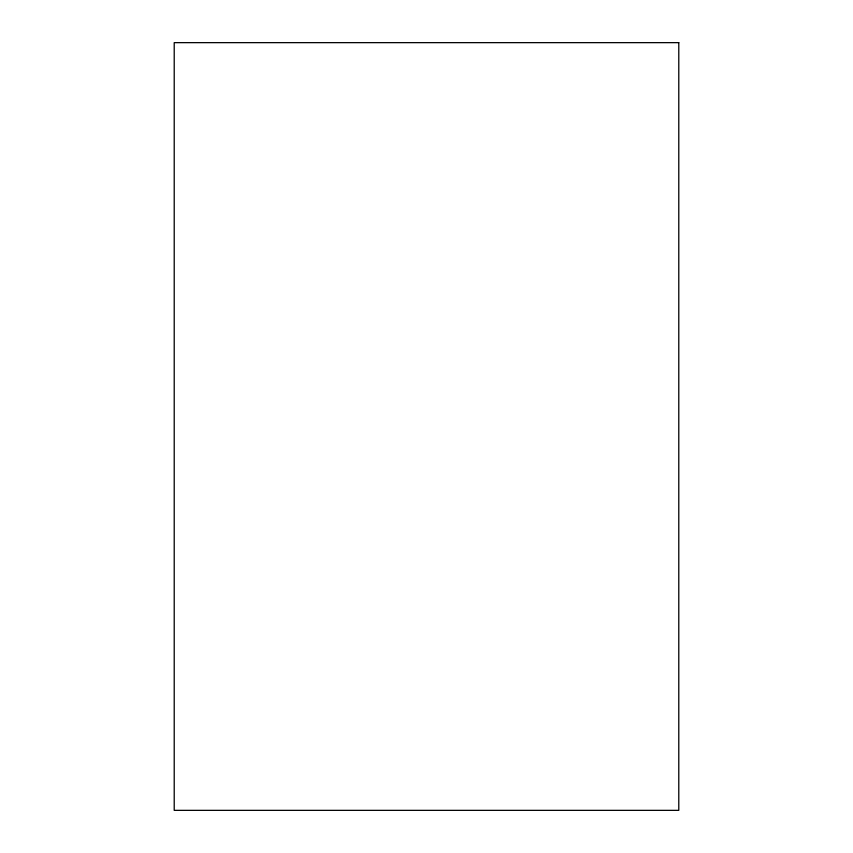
<?xml version="1.0" encoding="UTF-8"?>
<svg xmlns="http://www.w3.org/2000/svg" width="853" height="853" viewBox="0 0 853 853"><rect width="100%" height="100%" fill="white"/><g stroke="black" fill="none" stroke-linecap="round" stroke-linejoin="round"><path stroke-width="1.28" d="M678.785 42.65L174.215 42.65L174.215 810.35L678.785 810.35L678.785 42.65"/></g></svg>
